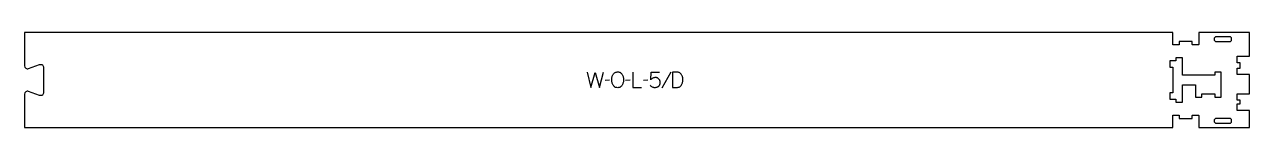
# Model space of a CAD drawing. Extents: x 0 to 2400, y 0 to 186.
import ezdxf

# ---------------------------------------------------------------- set-up
doc = ezdxf.new("R2010")
doc.units = 0
for name, color, linetype in [('1_ANYTOOL_1MMDEEP_LABELS_S', 2, 'CONTINUOUS'), ('3_ANYTOOL_CUTTHROUGH_INSID', 4, 'CONTINUOUS'), ('4_ANYTOOL_CUTTHROUGH_OUTSI', 5, 'CONTINUOUS')]:
    doc.layers.add(name, color=color, linetype=linetype)

msp = doc.modelspace()

# ---------------------------------------------------------------- linework, layer by layer
at = {"layer": '1_ANYTOOL_1MMDEEP_LABELS_S'}
for p, q in [((1265.772848, 107.7494), (1248.587133, 76.977972)), ((1146.201419, 92.106543), (1137.415705, 92.020829)), ((1186.22999, 92.106543), (1177.444276, 92.020829)), ((1221.115705, 92.106543), (1212.32999, 92.020829))]:
    msp.add_line(p, q, dxfattribs=at)
for points in [[(1101.844276, 108.220829), (1109.558562, 78.220829), (1118.001419, 107.320829), (1126.487133, 78.220829), (1133.987133, 108.220829)], [(1191.372848, 108.220829), (1191.372848, 78.220829), (1208.472848, 78.220829)]]:
    msp.add_lwpolyline(points, dxfattribs=at)
for points in [[(1162.272848, 108.563686, -0.064784), (1164.946803, 108.215765, -0.088904), (1167.372848, 107.085115, -0.05419), (1169.295412, 105.392985, -0.051179), (1170.822848, 103.335115, -0.041653), (1172.005047, 100.906342, -0.036749), (1172.794276, 98.320829, -0.024892), (1173.252055, 95.701566, -0.030823), (1173.415705, 93.0494, -0.034269), (1173.239185, 90.476904, -0.031918), (1172.724633, 87.9494, -0.031725), (1171.836446, 85.340004, -0.026303), (1170.651419, 82.8494, -0.058719), (1169.127638, 80.687653, -0.077745), (1167.088919, 79.0244, -0.077243), (1164.601931, 78.045563, -0.055252), (1161.92999, 77.7494, -0.054051), (1159.176065, 78.047979, -0.077615), (1156.610348, 79.045829, -0.078558), (1154.535274, 80.732902, -0.060481), (1152.994276, 82.935115, -0.02629), (1151.807616, 85.474334, -0.031299), (1150.921062, 88.131543, -0.031469), (1150.406023, 90.718359, -0.033416), (1150.22999, 93.3494, -0.032847), (1150.408668, 96.066349, -0.035049), (1150.953205, 98.733329, -0.03503), (1151.869178, 101.310368, -0.032231), (1153.122848, 103.742257, -0.062518), (1154.744736, 105.809352, -0.074052), (1156.856776, 107.358329, -0.072322), (1159.483629, 108.28922, -0.049083)], [(1269.201419, 108.220829), (1269.201419, 78.220829), (1277.72999, 78.306543, 0.046402), (1280.636364, 78.614719, 0.07465), (1283.365705, 79.602972, 0.077785), (1285.44869, 81.191994, 0.06915), (1286.987133, 83.320829, 0.029998), (1288.124659, 85.816145, 0.031416), (1288.947848, 88.431543, 0.031395), (1289.440491, 91.148866, 0.029153), (1289.601419, 93.906543, 0.03275), (1289.448939, 96.231965, 0.035889), (1288.97999, 98.513686, 0.03592), (1288.195131, 100.689054, 0.033706), (1287.115705, 102.735115, 0.042675), (1285.557221, 104.824866, 0.065683), (1283.596062, 106.522615, 0.068103), (1281.498335, 107.526522, 0.065471), (1279.208562, 107.942257, 0.005437), (1274.206441, 108.132312, 0.00471)]]:
    msp.add_lwpolyline(points, format="xyb", close=True, dxfattribs=at)
msp.add_lwpolyline([(1225.401419, 82.977972, 0.051644), (1227.136457, 80.958059, 0.067529), (1229.290705, 79.410115, 0.067834), (1231.747462, 78.505643, 0.054378), (1234.358562, 78.220829, 0.039344), (1237.341815, 78.455936, 0.059901), (1240.208562, 79.270829, 0.055966), (1241.423368, 79.947832, 0.047768), (1242.474633, 80.8619, 0.046557), (1243.470048, 82.127189, 0.031515), (1244.258562, 83.535115, 0.047557), (1244.946854, 85.414496, 0.064093), (1245.201419, 87.392257, 0.035335), (1245.0601, 89.389436, 0.045148), (1244.601419, 91.335115, 0.045692), (1243.851293, 93.046604, 0.046166), (1242.801419, 94.592257, 0.060461), (1241.466511, 95.863812, 0.060801), (1239.865705, 96.777972, 0.059081), (1237.902212, 97.341293, 0.040364), (1235.858562, 97.506543, 0.051634), (1233.27797, 97.239339, 0.068321), (1230.844276, 96.370829, 0.044671), (1228.602491, 94.938675, 0.031916), (1226.601419, 93.177972), (1227.32999, 108.220829), (1243.52999, 108.220829)], format="xyb", dxfattribs=at)
at = {"layer": '3_ANYTOOL_CUTTHROUGH_INSID'}
for points in [[(2334.75, 177, 0.414214), (2330, 172.25, 0.414214), (2334.75, 167.5), (2360.490349, 167.5, 0.12263), (2362.14544, 167.912125, 0.106401), (2363.459615, 169.019238, 0.09127), (2364.246664, 170.543392, 0.148392), (2364.246664, 173.956608, 0.09127), (2363.459615, 175.480762, 0.106401), (2362.14544, 176.587875, 0.12263), (2360.490349, 177)], [(2334.75, 8.5), (2360.490349, 8.5, 0.12263), (2362.14544, 8.912125, 0.106401), (2363.459615, 10.019238, 0.09127), (2364.246664, 11.543392, 0.148392), (2364.246664, 14.956608, 0.09127), (2363.459615, 16.480762, 0.106401), (2362.14544, 17.587875, 0.12263), (2360.490349, 18), (2334.75, 18, 0.414214), (2330, 13.25, 0.414214)]]:
    msp.add_lwpolyline(points, format="xyb", close=True, dxfattribs=at)
msp.add_lwpolyline([(2331.5, 65.588506), (2331.5, 59.588506), (2344, 59.588506), (2344, 108.088506), (2331.5, 108.088506), (2331.5, 102.088506), (2268, 102.088506), (2268, 136.044253), (2255.5, 136.044253), (2255.5, 130.044253), (2249.75, 130.044253), (2243.5, 130.044253), (2243.5, 117.544253), (2249.5, 117.544253), (2249.5, 68.044253), (2243.5, 68.044253), (2243.5, 55.544253), (2249.75, 55.544253), (2255.5, 55.544253), (2255.5, 49.544253), (2268, 49.544253), (2268, 83.588506), (2293.5, 83.588506), (2293.5, 59.588506), (2306, 59.588506), (2306, 65.588506)], close=True, dxfattribs=at)
at = {"layer": '4_ANYTOOL_CUTTHROUGH_OUTSI'}
msp.add_lwpolyline([(0, 65.136954), (0, 0), (149.75, 0), (449.75, 0), (749.75, 0), (1649.75, 0), (1949.75, 0), (2249.5, 0), (2249.5, 23.75, -0.414214), (2249.75, 24), (2261.75, 24, -0.414214), (2262, 23.75), (2262, 18), (2287.5, 18), (2287.5, 23.75, -0.414214), (2287.75, 24), (2299.75, 24, -0.414214), (2300, 23.75), (2300, 0), (2399.5, 0), (2399.5, 33.5), (2375.75, 33.5, -0.414214), (2375.5, 33.75), (2375.5, 45.75, -0.414214), (2375.75, 46), (2381.5, 46), (2381.5, 53.589), (2375.75, 53.589, -0.414214), (2375.5, 53.839), (2375.5, 65.839, -0.414214), (2375.75, 66.089), (2399.5, 66.089), (2399.5, 103.5), (2375.75, 103.5, -0.414214), (2375.5, 103.75), (2375.5, 115.75, -0.414214), (2375.75, 116), (2381.5, 116), (2381.5, 126.5), (2375.75, 126.5, -0.414214), (2375.5, 126.75), (2375.5, 138.75, -0.414214), (2375.75, 139), (2399.5, 139), (2399.5, 185.5), (2300, 185.5), (2300, 161.75, -0.414214), (2299.75, 161.5), (2287.75, 161.5, -0.414214), (2287.5, 161.75), (2287.5, 167.5), (2262, 167.5), (2262, 161.75, -0.414214), (2261.75, 161.5), (2249.75, 161.5, -0.414214), (2249.5, 161.75), (2249.5, 185.5), (1949.75, 185.5), (1349.75, 185.5), (1049.75, 185.5), (449.75, 185.5), (149.75, 185.5), (0, 185.5), (0, 120.36264, 0.522094), (7.742542, 114.968914), (29.439759, 122.984247, -0.015658), (29.455199, 122.989408, -0.237022), (34.980994, 122.017021, -0.237079), (37.500179, 117.002689), (37.499723, 68.496604, -0.237079), (34.980539, 63.482275, -0.237024), (29.453704, 62.510283, -0.015662), (29.43826, 62.515445), (7.742633, 70.530646, 0.522099)], format="xyb", close=True, dxfattribs=at)

doc.saveas('drawing.dxf')
